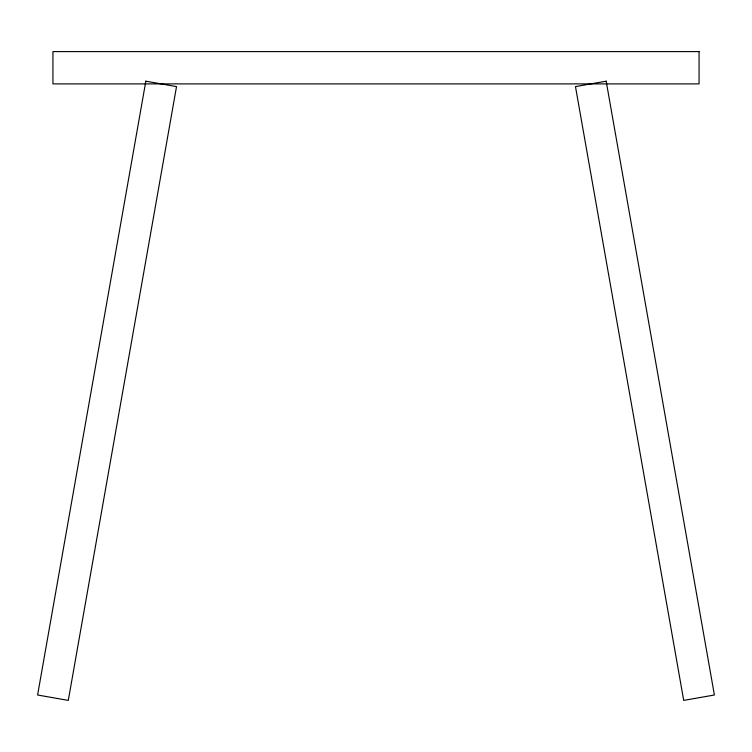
<?xml version="1.0" encoding="UTF-8"?>
<svg xmlns="http://www.w3.org/2000/svg" width="752" height="752" viewBox="0 0 752 752"><rect width="100%" height="100%" fill="white"/><g stroke="black" fill="none" stroke-linecap="round" stroke-linejoin="round"><path stroke-width="1.13" d="M145.832 81.188L37.6 694.998L68.291 700.403L176.523 86.602L145.832 81.188M606.168 81.188L575.477 86.602L683.709 700.403L714.4 694.998L606.168 81.188M699.059 51.597L52.941 51.597L52.941 83.895L699.059 83.895L699.059 51.597"/></g></svg>
